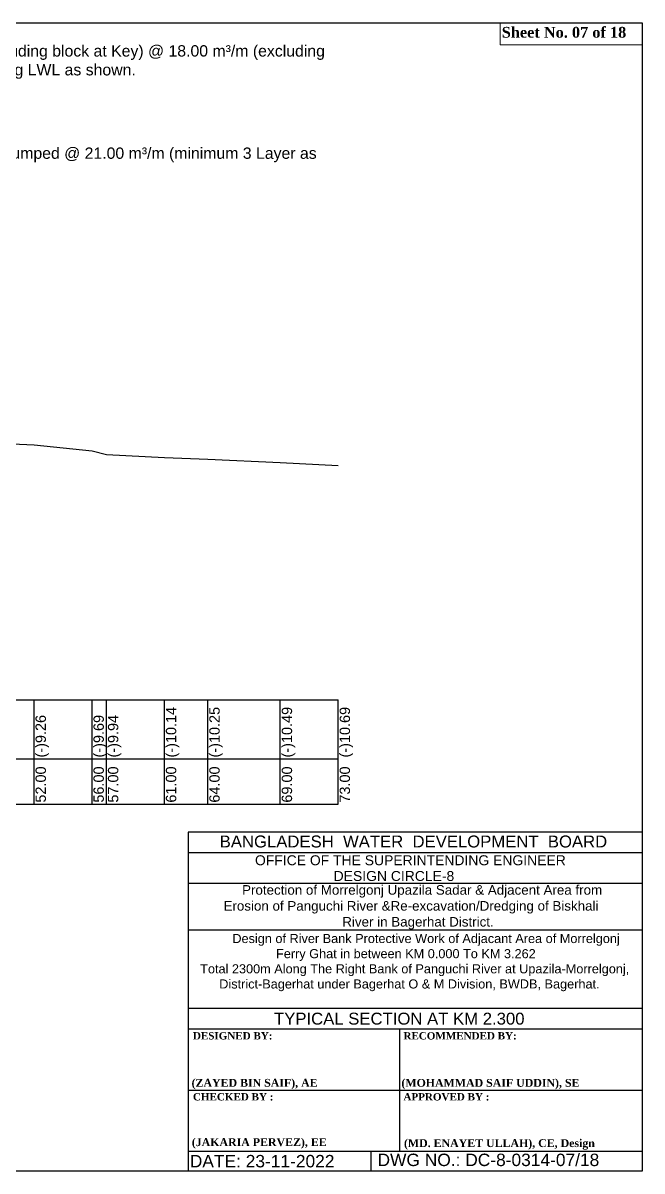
# Model space of a CAD drawing. Header units: inches. Extents: x 89000 to 1304432, y -10828 to 220529.
# Drawn here: x 673720 to 677995, y 73427 to 81356 of the extents above; entities that cross this region are included whole.
import ezdxf
from ezdxf.enums import TextEntityAlignment as Align

# ---------------------------------------------------------------- set-up
doc = ezdxf.new("R2010")
doc.units = ezdxf.units.IN
doc.header["$LTSCALE"] = 7
doc.header["$MEASUREMENT"] = 0
doc.layers.add('LINE', color=7, linetype='Continuous')
doc.styles.add('Kazi_T_H', font='timesbd.ttf')
doc.styles.get("Standard").update_dxf_attribs({"font": 'arial.ttf'})

msp = doc.modelspace()

# ---------------------------------------------------------------- linework, layer by layer
at = {"color": 0, "linetype": 'Continuous', "lineweight": -3, "ltscale": 0.5}
for p, q in [((673397.03987, 78460.52093), (673797.03987, 78443.52093)), ((673797.03987, 78443.52093), (674197.03987, 78400.52093)), ((674197.03987, 78400.52093), (674297.03987, 78375.52093)), ((674297.03987, 78375.52093), (674697.03987, 78355.52093)), ((674697.03987, 78355.52093), (674997.03987, 78344.52093)), ((674997.03987, 78344.52093), (675497.03987, 78320.52093)), ((675497.03987, 78320.52093), (675897.03987, 78300.52093))]:
    msp.add_line(p, q, dxfattribs=at)
at = {"color": 0, "lineweight": -2}
for p, q in [((668097.03987, 76680.49151), (675897.03987, 76680.49151)), ((673797.03987, 75961.45598), (673797.03987, 76680.49151)), ((674197.03987, 75961.45598), (674197.03987, 76680.49151)), ((674297.03987, 75961.45598), (674297.03987, 76680.49151)), ((674697.03987, 75961.45598), (674697.03987, 76680.49151)), ((674997.03987, 75961.45598), (674997.03987, 76680.49151)), ((675497.03987, 75961.45598), (675497.03987, 76680.49151)), ((675897.03987, 75961.45598), (675897.03987, 76680.49151)), ((667124.57774, 76272.96785), (675897.03987, 76272.96785)), ((667124.57774, 75961.45598), (675897.03987, 75961.45598))]:
    msp.add_line(p, q, dxfattribs=at)
at = {"layer": 'LINE', "color": 0, "linetype": 'ByBlock', "lineweight": -3, "ltscale": 0.5}
for p, q in [((677994.94275, 75767.17413), (674861.4481, 75767.17413)), ((674861.4481, 75767.17413), (674861.4481, 73427.08774)), ((677994.94275, 75623.74378), (674861.4481, 75623.74378)), ((677994.94275, 75413.62413), (674861.4481, 75413.62413)), ((677994.94275, 75089.79837), (674861.4481, 75089.79837)), ((677994.94275, 74548.50435), (674861.4481, 74548.50435)), ((677994.94275, 74406.46707), (674861.4481, 74406.46707)), ((676322.19393, 73564.29982), (676322.19393, 74406.46707)), ((674861.4481, 73985.38345), (677994.94275, 73985.38345)), ((674861.4481, 73564.29982), (677994.94275, 73564.29982)), ((676124.35409, 73427.08774), (676124.35409, 73564.29982))]:
    msp.add_line(p, q, dxfattribs=at)
msp.add_lwpolyline([(666480.43081, 81356.06811), (677994.94275, 81356.06811), (677994.94275, 73427.08774), (666480.43081, 73427.08774)], close=True, dxfattribs=at)
at = {"layer": 'LINE', "color": 7, "lineweight": 13, "ltscale": 0.5}
msp.add_lwpolyline([(677994.94275, 81356.06811), (677016.16222, 81356.06811), (677016.16222, 81205.44974), (677994.94275, 81205.44974)], close=True, dxfattribs=at)

# ---------------------------------------------------------------- texts
at = {"color": 0, "linetype": 'Continuous', "lineweight": -3, "ltscale": 0.5, "insert": (671388.43311, 80496.00698), "char_height": 78.1767752, "width": 4433.4308903, "attachment_point": 1}
msp.add_mtext('Additional 200 Kg Sand Filled Geo-bag to be dumped @ 21.00 m³/m ({\\C7;minimum} 3 Layer as shown).', dxfattribs=at)
at = {"color": 0, "lineweight": -2, "char_height": 71.5, "width": 215, "attachment_point": 1, "rotation": 90}
for s, insert in [('(-)10.14', (674707.03987, 76282.96785)), ('(-)10.25', (675007.03987, 76282.96785)), ('(-)10.49', (675507.03987, 76282.96785)), ('(-)10.69', (675907.03987, 76282.96785)), ('(-)9.26', (673807.03987, 76282.96785)), ('(-)9.69', (674207.03987, 76282.96785)), ('(-)9.94', (674307.03987, 76282.96785)), ('52.00', (673807.03987, 75971.45598)), ('56.00', (674207.03987, 75971.45598)), ('57.00', (674307.03987, 75971.45598)), ('61.00', (674707.03987, 75971.45598)), ('64.00', (675007.03987, 75971.45598)), ('69.00', (675507.03987, 75971.45598)), ('73.00', (675907.03987, 75971.45598))]:
    msp.add_mtext(s, dxfattribs=dict(at, insert=insert))
at = {"layer": 'LINE', "color": 0, "linetype": 'ByBlock', "lineweight": -3, "ltscale": 0.5}
for s, height, p in [('BANGLADESH  WATER  DEVELOPMENT  BOARD', 82.4652097, (676416.59118, 75661.75192)), ('OFFICE OF THE SUPERINTENDING ENGINEER', 68.7813029, (676395.3602, 75538.99364)), ('DESIGN CIRCLE-8', 68.7813029, (676281.90106, 75430.3482))]:
    msp.add_text(s, height=height, dxfattribs=at).set_placement(p, align=Align.CENTER)
at = {"layer": 'LINE', "lineweight": 50, "ltscale": 0.5}
msp.add_text('TYPICAL SECTION AT KM 2.300', height=82.5375634, dxfattribs=at).set_placement((676318.54659, 74438.29919), align=Align.CENTER)
at = {"layer": 'LINE', "color": 0, "linetype": 'ByBlock', "lineweight": -3, "ltscale": 0.5, "style": 'Kazi_T_H'}
for s, p in [('DESIGNED BY:', (674894.01675, 74335.72502)), ('RECOMMENDED BY:', (676347.45895, 74335.72502)), ('CHECKED BY :', (674894.01675, 73914.6414)), ('APPROVED BY :', (676347.45895, 73914.6414))]:
    msp.add_text(s, height=50.5300354, dxfattribs=at).set_placement(p)
at = {"layer": 'LINE', "lineweight": 50, "ltscale": 0.5, "style": 'Kazi_T_H'}
for s, p in [('(ZAYED BIN SAIF), AE', (674884.70325, 74009.25624)), ('(MOHAMMAD SAIF UDDIN), SE ', (676333.38917, 74008.95757)), ('(JAKARIA PERVEZ), EE', (674885.97703, 73599.44993)), ('(MD. ENAYET ULLAH), CE, Design ', (676351.06676, 73592.68928))]:
    msp.add_text(s, height=54.2683583, dxfattribs=at).set_placement(p)
at = {"layer": 'LINE', "color": 0, "linetype": 'ByBlock', "lineweight": -3, "ltscale": 0.5}
for s, p in [('DATE: 23-11-2022', (674872.35043, 73452.56394)), ('DWG NO.: DC-8-0314-07/18', (676168.57461, 73461.39076))]:
    msp.add_text(s, height=85.7575498, dxfattribs=at).set_placement(p)
at = {"layer": 'LINE', "color": 7, "lineweight": 13, "ltscale": 0.5, "attachment_point": 1}
for s, insert, char_height, width in [('{\\fTimes New Roman|b1|i0|c0|p18;Sheet No. 07 of 18}', (677026.48159, 81328.86956), 74.4990575, 1030.8231498), (' Assorted 2 Layers (minimum) C.C Blocks (including block at Key) @ 18.00 {\\C0;m³/m} (excluding void) to be Placed / dumped at or below Working LWL as shown. \\P450 x 450 x 450 ---------60 % by volume\\P350 x 350 x 350 ---------40 % by volume', (671367.48673, 81202.3764), 78.1767752, 4631.6140718)]:
    msp.add_mtext(s, dxfattribs=dict(at, insert=insert, char_height=char_height, width=width))
at = {"layer": 'LINE', "color": 0, "linetype": 'ByBlock', "lineweight": -3, "ltscale": 0.5}
for s, insert, char_height, width, attachment_point in [('                  {\\C7;Protection of Morrelgonj Upazila Sadar & Adjacent Area from \\P             Erosion of Panguchi River &Re-excavation/Dredging of Biskhali\\P                                             River in Bagerhat District.}', (674772.01486, 75401.56666), 66.0300507, 3396.1673193, 1), ('         {\\H0.7869x;Design of River Bank Protective Work of Adjacant Area of Morrelgonj \\PFerry Ghat in between KM 0.000 To KM 3.262 \\P     Total 2300m Along The Right Bank of Panguchi River at Upazila-Morrelgonj, \\P  District-Bagerhat under Bagerhat O & M Division, BWDB, Bagerhat.}', (676364.34925, 75064.40091), 79.7601475, 3624.7668167, 2)]:
    msp.add_mtext(s, dxfattribs=dict(at, insert=insert, char_height=char_height, width=width, attachment_point=attachment_point))

doc.saveas('drawing.dxf')
